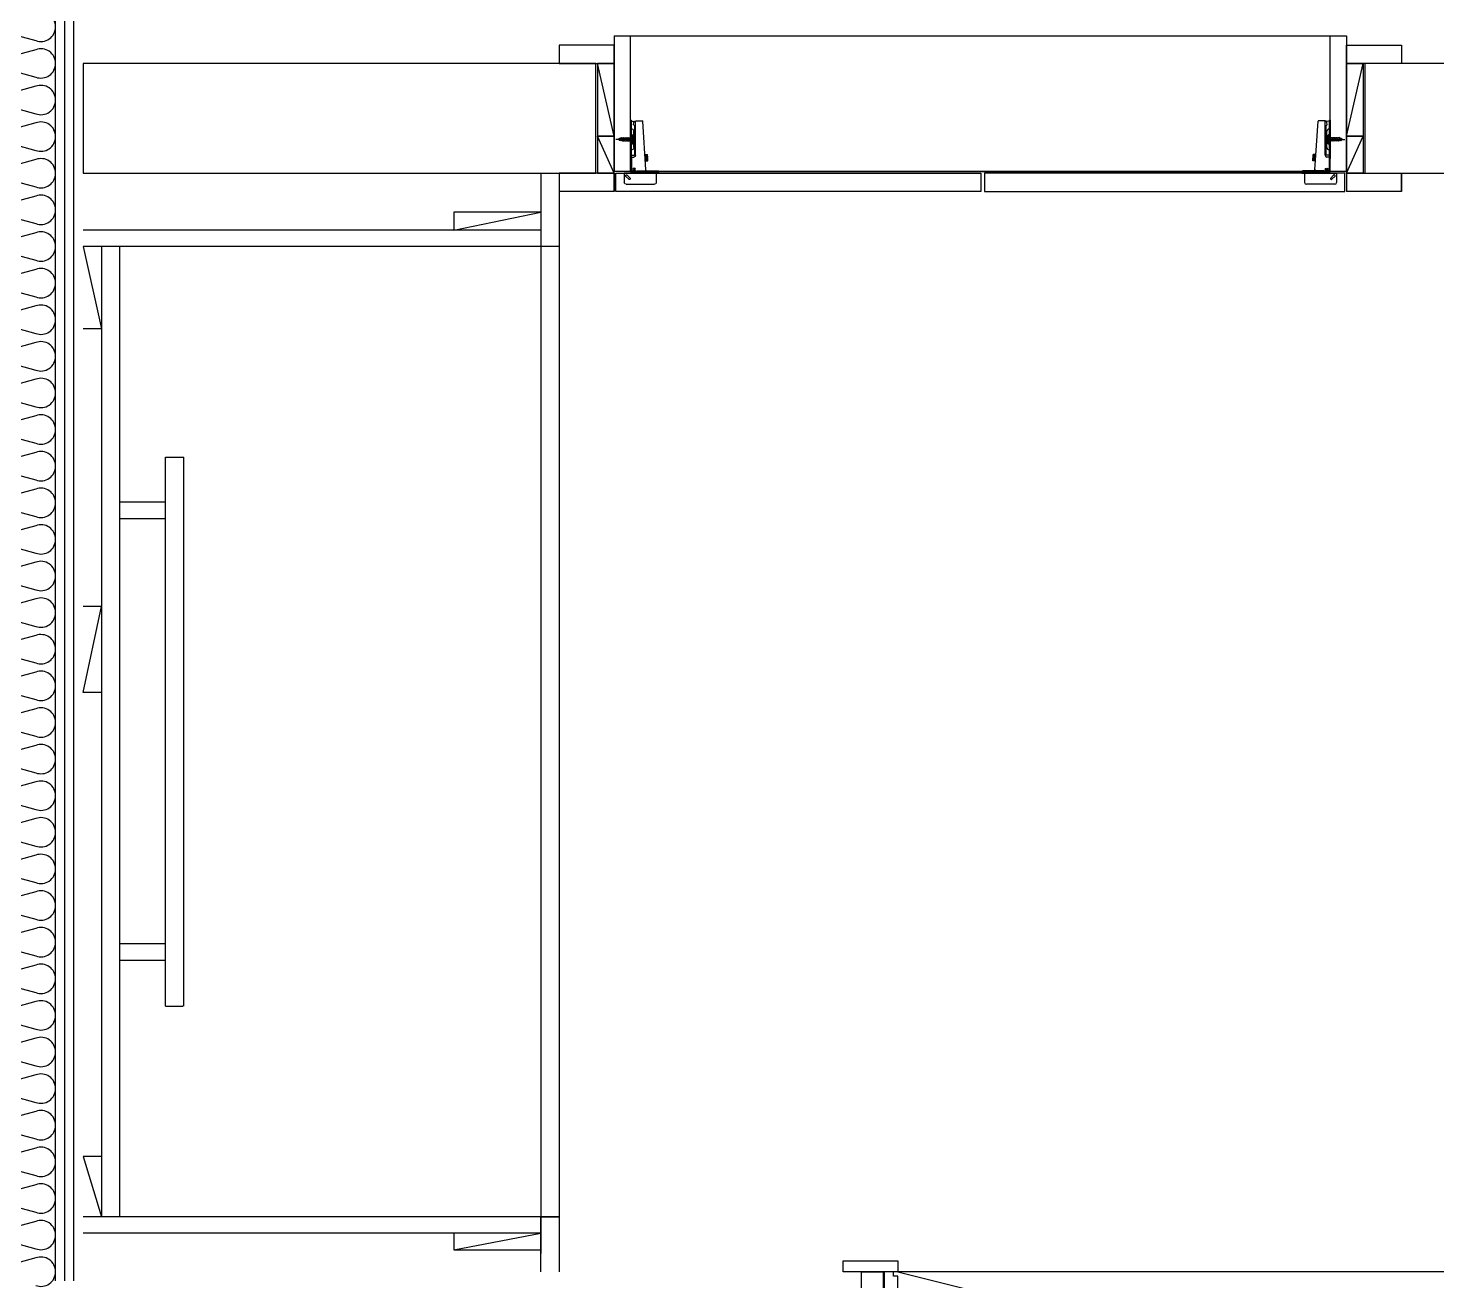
# Model space of a CAD drawing. Header units: millimetres. Extents: x -33000 to 294000, y 0 to 42408.
# Drawn here: x 278241 to 279780, y 21265 to 22633 of the extents above; entities that cross this region are included whole.
import ezdxf

# ---------------------------------------------------------------- set-up
doc = ezdxf.new("R2010")
doc.units = ezdxf.units.MM
doc.header["$LTSCALE"] = 50
doc.linetypes.add('DASHDOTX2', pattern=[2, 1, -0.5, 0, -0.5])
doc.layers.add('arch', color=8, linetype='Continuous')

# ---------------------------------------------------------------- blocks, each defined once
blk = doc.blocks.new('*U274')
at = {"linetype": 'Continuous', "ltscale": 4}
for points in [[(-12, 770), (-12, 710), (0, 710), (0, 770)], [(0, 726), (160, 726), (160, 750), (0, 750)], [(170, 750), (160, 750), (160, 725), (120, 725), (120, 720), (170, 720)], [(130, 720), (130, 710), (5, 710), (5, 715), (0, 715), (0, 725), (119, 725), (119, 720)], [(860, 30), (170, 30), (170, 70), (860, 70)], [(-12, -28), (-12, 40), (0, 40), (0, -28)], [(130, 30), (130, 40), (5, 40), (5, 35), (0, 35), (0, 25), (119, 25), (119, 30)], [(0, 24), (160, 24), (160, 0), (0, 0)], [(170, 0), (160, 0), (160, 25), (120, 25), (120, 30), (170, 30)]]:
    blk.add_lwpolyline(points, close=True, dxfattribs=at)
blk.add_lwpolyline([(170, 30), (170, 720), (0, 40), (0, 710)], close=True)
for points in [[(170, 30), (130, 30), (130, 40), (118, 40), (118, 710), (130, 710), (130, 720), (170, 720), (170, 30)], [(130, 710), (130, 40)]]:
    blk.add_lwpolyline(points)
at = {"linetype": 'DASHDOTX2', "ltscale": 5}
blk.add_arc((170, 30), 690, 0, 90, dxfattribs=at)
blk = doc.blocks.new('경첩 TOP')
h = blk.add_hatch()
h.set_pattern_fill('ANSI31', color=256, scale=0.1, style=0)
h.set_pattern_definition([(135, (52629.82965, -21812.9263), (0.224506403, 0.224506403), [])])
edge = h.paths.add_edge_path()
edge.add_ellipse((-0.5, 9.7), major_axis=(-0.354, 0.354), ratio=1, start_angle=-45, end_angle=45, ccw=False)
edge.add_line((-0.5, 10.2), (0, 10.2))
edge.add_line((0, 10.2), (0, -10.8))
edge.add_line((0, -10.8), (-1, -10.8))
edge.add_line((-1, -10.8), (-1, 9.7))
h.paths.add_polyline_path([(-1, -10.8), (0, -10.8), (0, -30.8), (0, -31.8), (-1, -31.8)])
for p, q in [((-16.6, -44.2), (-13.2, 9.1)), ((-5.6, 9.6), (-12.7, 9.6)), ((-5.5, -28.2), (-5.5, 9.6)), ((-4.5, -27.7), (-4.5, 4.1)), ((-3.1, 5.2), (-4, 4.8)), ((-1, 9.2), (-3.8, 8.6)), ((-3.1, 5.2), (-3.6, 7.9)), ((-1.5, 0.6), (-1, 0.6)), ((0, 10.2), (-0.5, 10.2)), ((0, 10.2), (0, -30.8)), ((-3.5, -19.7), (-3.5, -1.9)), ((-2.4, -15.2), (-2.4, -6.4)), ((-1.5, -5.9), (-1.9, -5.9)), ((-1, -15.2), (-1, -6.4)), ((-1, -8.5), (0.1, -9.2)), ((-1, -13.1), (0.1, -12.5)), ((0.6, -8.8), (0.1, -12.5)), ((1, -9.2), (0.1, -12.5)), ((0.4, -9.2), (0.1, -9.2)), ((0.1, -12.5), (0.4, -9.2)), ((1.8, -12.5), (0.1, -12.5)), ((0.6, -8.8), (0.4, -9.2)), ((1, -9.2), (0.6, -8.8)), ((2.7, -9.2), (1, -9.2)), ((2.7, -9.2), (1.8, -12.5)), ((1.8, -12.5), (2.2, -12.8)), ((3, -8.8), (2.2, -12.8)), ((2.2, -12.8), (2.4, -12.5)), ((3.4, -9.2), (2.4, -12.5)), ((4.1, -12.5), (2.4, -12.5)), ((3, -8.8), (2.7, -9.2)), ((3.4, -9.2), (3, -8.8)), ((5, -9.2), (3.4, -9.2)), ((5, -9.2), (4.1, -12.5)), ((4.1, -12.5), (4.5, -12.8)), ((5.3, -8.8), (4.5, -12.8)), ((4.5, -12.8), (4.7, -12.5)), ((5.7, -9.2), (4.7, -12.5)), ((6.4, -12.5), (4.7, -12.5)), ((5.3, -8.8), (5, -9.2)), ((5.7, -9.2), (5.3, -8.8)), ((7.4, -9.2), (5.7, -9.2)), ((7.4, -9.2), (6.4, -12.5)), ((6.4, -12.5), (6.8, -12.8)), ((7.7, -8.8), (6.8, -12.8)), ((6.8, -12.8), (7.1, -12.5)), ((8.1, -9.2), (7.1, -12.5)), ((8.7, -12.5), (7.1, -12.5)), ((7.7, -8.8), (7.4, -9.2)), ((8.1, -9.2), (7.7, -8.8)), ((9.7, -9.2), (8.1, -9.2)), ((9.7, -9.2), (8.7, -12.5)), ((8.7, -12.5), (9.1, -12.8)), ((10, -8.8), (9.1, -12.8)), ((9.1, -12.8), (9.4, -12.5)), ((10.4, -9.2), (9.4, -12.5)), ((9.4, -12.5), (11.2, -11.8)), ((10, -8.8), (9.7, -9.2)), ((10.4, -9.2), (10, -8.8)), ((10.4, -9.2), (11.8, -9.8)), ((11.8, -9.8), (11.2, -11.8)), ((11.2, -11.8), (11.6, -12.2)), ((11.6, -12.2), (11.9, -11.8)), ((12.1, -9.5), (11.7, -12.1)), ((12.1, -9.5), (11.8, -9.8)), ((12.5, -9.8), (11.9, -11.8)), ((12, -11.5), (14, -10.8)), ((12.5, -9.8), (12.1, -9.5)), ((12.4, -10.1), (14, -10.8)), ((-18.7, -30.1), (-18.5, -27.2)), ((-18.2, -30.2), (-18.7, -30.1)), ((-15.5, -27.3), (-18.5, -27.2)), ((-18.3, -31.2), (-18.2, -30.2)), ((-17.9, -34.2), (-17.5, -27.2)), ((-17, -34.3), (-16.5, -27.3)), ((-1, -28.2), (-4, -28.2)), ((-1, -30.2), (-3.5, -30.2)), ((-1.5, -15.7), (-1.9, -15.7)), ((-1.5, -22.2), (-1, -22.2)), ((-1, -30.2), (-1, -44.1)), ((0, -28.8), (0, -31.8)), ((-7, -45.3), (-30, -45.3)), ((-18.9, -34.1), (-18.8, -31.1)), ((-16, -34.3), (-18.9, -34.1)), ((-18.3, -31.2), (-18.8, -31.1)), ((-16.6, -44.2), (-15.9, -45.3)), ((-2.2, -46), (-6, -47.6)), ((0, -31.8), (-1, -31.8)), ((-31, -47.8), (-31, -46.3)), ((-31, -47.8), (7, -47.8)), ((-28, -47.8), (-28, -57.8)), ((5, -59.8), (-26, -59.8)), ((-6, -47.8), (-6, -46.3)), ((0.6, -53), (3.7, -49.9)), ((2, -54.4), (5.1, -51.3)), ((7, -47.8), (7, -57.8))]:
    blk.add_line(p, q)
at = {"lineweight": 0}
for p, q in [((-1, -31.8), (-1, 9.7)), ((-0.5, 10.2), (0, 10.2))]:
    blk.add_line(p, q, dxfattribs=at)
at = {"ltscale": 0.2}
blk.add_line((-4.1, -10.8), (16.1, -10.8), dxfattribs=at)
for centre, major_axis, start_param, end_param in [((-12.7, 9.1), (0.354, 0.354), 0.785398, 2.291943), ((-5.6, 7.6), (-1.41, 1.41), 4.095624, 5.497787), ((-3.5, 3.9), (0.707, 0.707), 1.264126, 2.150912), ((-1, -1.8), (-1.75, 1.75), -0.590947, 0.812262), ((-0.5, 9.7), (-0.354, 0.354), -0.785398, 0.785398), ((10.5, -10.8), (9.53, 9.53), 2.054959, 2.65743), ((-1.9, -6.4), (0.354, 0.354), 0.785398, 2.356194), ((-1.9, -15.2), (-0.354, 0.354), 0.785398, 2.356194), ((-1.5, -6.4), (0.354, 0.354), 5.497787, 7.068583), ((-1.5, -15.2), (-0.354, 0.354), 2.356194, 3.926991), ((-3.5, -28.2), (-1.41, 1.41), 0.785398, 2.356194), ((-4, -27.7), (-0.382, 0.382), 0.785398, 2.356194), ((-1, -19.8), (1.75, 1.75), 2.329331, 3.73254), ((-30, -46.3), (-0.707, 0.707), -0.785398, 0.785398), ((-7, -46.3), (0.707, 0.707), 5.497787, 7.068583), ((-3.8, -43.6), (-1.06, 1.06), 3.926991, 10.210176), ((-3.8, -43.6), (-0.354, 0.354), 3.926991, 10.210176), ((-3, -44.1), (1.41, 1.41), 4.319071, 5.497787), ((-26, -57.8), (-1.41, 1.41), 0.785398, 2.356194), ((1.3, -53.7), (0.707, 0.707), 1.570796, 4.712389), ((4.4, -50.6), (0.707, 0.707), 4.712389, 7.853982), ((5, -57.8), (1.41, 1.41), 3.926991, 5.497787)]:
    blk.add_ellipse(centre, major_axis=major_axis, ratio=1, start_param=start_param, end_param=end_param)
at = {"lineweight": 0}
blk.add_ellipse((-0.5, 9.7), major_axis=(-0.354, 0.354), ratio=1, start_param=-0.785398, end_param=0.785398, dxfattribs=at)

msp = doc.modelspace()

# ---------------------------------------------------------------- linework, layer by layer
at = {"layer": 'arch', "ltscale": 25}
for p, q in [((278271.2, 21264.6), (278271.2, 24139.6)), ((278281.2, 21264.6), (278281.2, 24129.6)), ((278291.2, 21264.6), (278291.2, 24119.6)), ((278881.2, 22624.6), (279681.2, 22624.6)), ((278899.2, 22624.6), (279663.2, 22624.6)), ((278881.2, 22515.2), (278863.2, 22594.6)), ((279681.2, 22515.2), (279699.2, 22594.6)), ((279699.2, 22594.6), (279699.2, 22474.6)), ((279701.2, 22594.6), (279701.2, 22474.6)), ((278881.2, 22474.6), (278863.2, 22515.2)), ((279681.2, 22474.6), (279699.2, 22515.2)), ((278801.2, 22474.6), (278801.2, 21294.6)), ((278821.2, 22474.6), (278821.2, 21334.6)), ((278881.2, 22474.6), (278821.2, 22474.6)), ((278899.2, 22476.6), (279663.2, 22476.6)), ((279741.2, 22454.6), (279741.2, 22474.6)), ((278881.2, 22454.6), (278821.2, 22454.6)), ((278801.2, 22432), (278706.3, 22432)), ((278706.3, 22432), (278706.3, 22412.6)), ((278706.3, 22412.6), (278801.2, 22432)), ((278801.2, 22412.6), (278301.2, 22412.6)), ((278821.2, 22394.6), (278301.2, 22394.6)), ((278321.2, 22394.6), (278301.2, 22394.6)), ((278301.2, 22394.6), (278321.2, 22304.8)), ((278321.2, 22394.6), (278321.2, 21334.6)), ((278341.2, 21334.6), (278341.2, 22394.6)), ((278321.2, 22304.8), (278301.2, 22304.8)), ((278391.2, 22164.6), (278410.2, 22164.6)), ((278391.2, 21564.6), (278391.2, 22164.6)), ((278391.2, 22164.6), (278411.2, 22164.6)), ((278410.2, 22164.6), (278411.2, 22163.6)), ((278411.2, 21564.6), (278411.2, 22164.6)), ((278411.2, 21565.6), (278411.2, 22163.6)), ((278391.2, 22115.1), (278341.2, 22115.1)), ((278391.2, 22097.1), (278341.2, 22097.1)), ((278301.2, 21907.4), (278321.2, 22001.4)), ((278321.2, 22001.4), (278301.2, 22001.4)), ((278321.2, 21907.4), (278301.2, 21907.4)), ((278391.2, 21632.6), (278341.2, 21632.6)), ((278391.2, 21614.6), (278341.2, 21614.6)), ((278391.2, 21564.6), (278410.2, 21564.6)), ((278411.2, 21565.6), (278410.2, 21564.6)), ((278321.2, 21400.4), (278301.2, 21400.4)), ((278301.2, 21400.4), (278321.2, 21334.6)), ((278821.2, 21334.6), (278301.2, 21334.6)), ((278801.2, 21316.6), (278301.2, 21316.6)), ((278801.2, 21316.6), (278706.3, 21316.6)), ((278706.3, 21316.6), (278706.3, 21298.6)), ((278706.3, 21298.6), (278801.2, 21316.6)), ((278706.3, 21298.6), (278801.2, 21298.6))]:
    msp.add_line(p, q, dxfattribs=at)
for points in [[(278212.9, 22629.6), (278249.5, 22619.6, 0.524856), (278271.2, 22634.6, 0.524856), (278249.5, 22649.6), (278212.9, 22639.6, -1.449198)], [(278212.9, 22589.6), (278249.5, 22579.6, 0.524856), (278271.2, 22594.6, 0.524856), (278249.5, 22609.6), (278212.9, 22599.6, -1.449198)], [(278212.9, 22549.6), (278249.5, 22539.6, 0.524856), (278271.2, 22554.6, 0.524856), (278249.5, 22569.6), (278212.9, 22559.6, -1.449198)], [(278212.9, 22509.6), (278249.5, 22499.6, 0.524856), (278271.2, 22514.6, 0.524856), (278249.5, 22529.6), (278212.9, 22519.6, -1.449198)], [(278212.9, 22469.6), (278249.5, 22459.6, 0.524856), (278271.2, 22474.6, 0.524856), (278249.5, 22489.6), (278212.9, 22479.6, -1.449198)], [(278212.9, 22429.6), (278249.5, 22419.6, 0.524856), (278271.2, 22434.6, 0.524856), (278249.5, 22449.6), (278212.9, 22439.6, -1.449198)], [(278212.9, 22389.6), (278249.5, 22379.6, 0.524856), (278271.2, 22394.6, 0.524856), (278249.5, 22409.6), (278212.9, 22399.6, -1.449198)], [(278212.9, 22349.6), (278249.5, 22339.6, 0.524856), (278271.2, 22354.6, 0.524856), (278249.5, 22369.6), (278212.9, 22359.6, -1.449198)], [(278212.9, 22309.6), (278249.5, 22299.6, 0.524856), (278271.2, 22314.6, 0.524856), (278249.5, 22329.6), (278212.9, 22319.6, -1.449198)], [(278212.9, 22269.6), (278249.5, 22259.6, 0.524856), (278271.2, 22274.6, 0.524856), (278249.5, 22289.6), (278212.9, 22279.6, -1.449198)], [(278212.9, 22229.6), (278249.5, 22219.6, 0.524856), (278271.2, 22234.6, 0.524856), (278249.5, 22249.6), (278212.9, 22239.6, -1.449198)], [(278212.9, 22189.6), (278249.5, 22179.6, 0.524856), (278271.2, 22194.6, 0.524856), (278249.5, 22209.6), (278212.9, 22199.6, -1.449198)], [(278212.9, 22149.6), (278249.5, 22139.6, 0.524856), (278271.2, 22154.6, 0.524856), (278249.5, 22169.6), (278212.9, 22159.6, -1.449198)], [(278212.9, 22109.6), (278249.5, 22099.6, 0.524856), (278271.2, 22114.6, 0.524856), (278249.5, 22129.6), (278212.9, 22119.6, -1.449198)], [(278212.9, 22069.6), (278249.5, 22059.6, 0.524856), (278271.2, 22074.6, 0.524856), (278249.5, 22089.6), (278212.9, 22079.6, -1.449198)], [(278212.9, 22029.6), (278249.5, 22019.6, 0.524856), (278271.2, 22034.6, 0.524856), (278249.5, 22049.6), (278212.9, 22039.6, -1.449198)], [(278212.9, 21989.6), (278249.5, 21979.6, 0.524856), (278271.2, 21994.6, 0.524856), (278249.5, 22009.6), (278212.9, 21999.6, -1.449198)], [(278212.9, 21949.6), (278249.5, 21939.6, 0.524856), (278271.2, 21954.6, 0.524856), (278249.5, 21969.6), (278212.9, 21959.6, -1.449198)], [(278212.9, 21909.6), (278249.5, 21899.6, 0.524856), (278271.2, 21914.6, 0.524856), (278249.5, 21929.6), (278212.9, 21919.6, -1.449198)], [(278212.9, 21869.6), (278249.5, 21859.6, 0.524856), (278271.2, 21874.6, 0.524856), (278249.5, 21889.6), (278212.9, 21879.6, -1.449198)], [(278212.9, 21829.6), (278249.5, 21819.6, 0.524856), (278271.2, 21834.6, 0.524856), (278249.5, 21849.6), (278212.9, 21839.6, -1.449198)], [(278212.9, 21789.6), (278249.5, 21779.6, 0.524856), (278271.2, 21794.6, 0.524856), (278249.5, 21809.6), (278212.9, 21799.6, -1.449198)], [(278212.9, 21749.6), (278249.5, 21739.6, 0.524856), (278271.2, 21754.6, 0.524856), (278249.5, 21769.6), (278212.9, 21759.6, -1.449198)], [(278212.9, 21709.6), (278249.5, 21699.6, 0.524856), (278271.2, 21714.6, 0.524856), (278249.5, 21729.6), (278212.9, 21719.6, -1.449198)], [(278212.9, 21669.6), (278249.5, 21659.6, 0.524856), (278271.2, 21674.6, 0.524856), (278249.5, 21689.6), (278212.9, 21679.6, -1.449198)], [(278212.9, 21629.6), (278249.5, 21619.6, 0.524856), (278271.2, 21634.6, 0.524856), (278249.5, 21649.6), (278212.9, 21639.6, -1.449198)], [(278212.9, 21589.6), (278249.5, 21579.6, 0.524856), (278271.2, 21594.6, 0.524856), (278249.5, 21609.6), (278212.9, 21599.6, -1.449198)], [(278212.9, 21549.6), (278249.5, 21539.6, 0.524856), (278271.2, 21554.6, 0.524856), (278249.5, 21569.6), (278212.9, 21559.6, -1.449198)], [(278212.9, 21509.6), (278249.5, 21499.6, 0.524856), (278271.2, 21514.6, 0.524856), (278249.5, 21529.6), (278212.9, 21519.6, -1.449198)], [(278212.9, 21469.6), (278249.5, 21459.6, 0.524856), (278271.2, 21474.6, 0.524856), (278249.5, 21489.6), (278212.9, 21479.6, -1.449198)], [(278212.9, 21429.6), (278249.5, 21419.6, 0.524856), (278271.2, 21434.6, 0.524856), (278249.5, 21449.6), (278212.9, 21439.6, -1.449198)], [(278212.9, 21389.6), (278249.5, 21379.6, 0.524856), (278271.2, 21394.6, 0.524856), (278249.5, 21409.6), (278212.9, 21399.6, -1.449198)], [(278212.9, 21349.6), (278249.5, 21339.6, 0.524856), (278271.2, 21354.6, 0.524856), (278249.5, 21369.6), (278212.9, 21359.6, -1.449198)], [(278212.9, 21309.6), (278249.5, 21299.6, 0.524856), (278271.2, 21314.6, 0.524856), (278249.5, 21329.6), (278212.9, 21319.6, -1.449198)], [(278249.5, 21259.6, 0.524856), (278271.2, 21274.6, 0.524856), (278249.5, 21289.6), (278212.9, 21279.6, -1.449198)]]:
    msp.add_lwpolyline(points, format="xyb", dxfattribs=at)
at = {"layer": 'arch', "ltscale": 25, "elevation": 0}
for points in [[(278881.2, 22624.6), (278881.2, 22476.6)], [(279681.2, 22624.6), (279681.2, 22476.6), (278881.2, 22476.6)], [(278899.2, 22476.6), (278899.2, 22624.6)], [(279663.2, 22476.6), (279663.2, 22624.6)], [(279681.2, 22474.6), (279681.2, 22454.6)], [(279681.2, 22474.6), (279741.2, 22474.6), (279741.2, 22454.6), (279681.2, 22454.6)], [(278821.2, 22394.6), (278821.2, 22384.6)]]:
    msp.add_lwpolyline(points, dxfattribs=at)
for points in [[(278881.2, 22614.6), (278821.2, 22614.6), (278821.2, 22594.6), (278881.2, 22594.6)], [(279681.2, 22614.6), (279741.2, 22614.6), (279741.2, 22594.6), (279681.2, 22594.6)], [(278863.2, 22594.6), (278863.2, 22515.2), (278881.2, 22515.2), (278881.2, 22594.6)], [(279699.2, 22594.6), (279699.2, 22515.2), (279681.2, 22515.2), (279681.2, 22594.6)], [(278863.2, 22515.2), (278863.2, 22474.6), (278881.2, 22474.6), (278881.2, 22515.2)], [(279699.2, 22515.2), (279699.2, 22474.6), (279681.2, 22474.6), (279681.2, 22515.2)], [(278881.2, 22474.6), (278881.2, 22474.6), (278881.2, 22454.6), (278881.2, 22454.6)], [(279281.7, 22454.6), (278883.2, 22454.6), (278883.2, 22474.6), (279281.7, 22474.6)], [(279285.7, 22454.6), (279679.2, 22454.6), (279679.2, 22474.6), (279285.7, 22474.6)]]:
    msp.add_lwpolyline(points, close=True, dxfattribs=at)
at = {"layer": 'arch', "ltscale": 25}
for points in [[(278861.2, 22594.6), (278301.2, 22594.6), (278301.2, 22474.6), (278861.2, 22474.6)], [(279701.2, 22474.6), (282331.2, 22474.6), (282331.2, 22594.6), (279701.2, 22594.6)]]:
    msp.add_lwpolyline(points, close=True, dxfattribs=at)
msp.add_lwpolyline([(278801.2, 21274.6), (278801.2, 21334.6), (278821.2, 21334.6), (278821.2, 21274.6)], dxfattribs=at)

# ---------------------------------------------------------------- block references
at = {"layer": 'arch', "ltscale": 25, "xscale": -1}
msp.add_blockref('경첩 TOP', (278899.2, 22522.4), dxfattribs=at)
at = {"layer": 'arch', "ltscale": 25}
msp.add_blockref('경첩 TOP', (279663.2, 22522.4), dxfattribs=at)
at = {"layer": 'arch', "ltscale": 25, "xscale": -1, "rotation": 90}
msp.add_blockref('*U274', (279901.2, 21274.6), dxfattribs=at)

doc.saveas('drawing.dxf')
